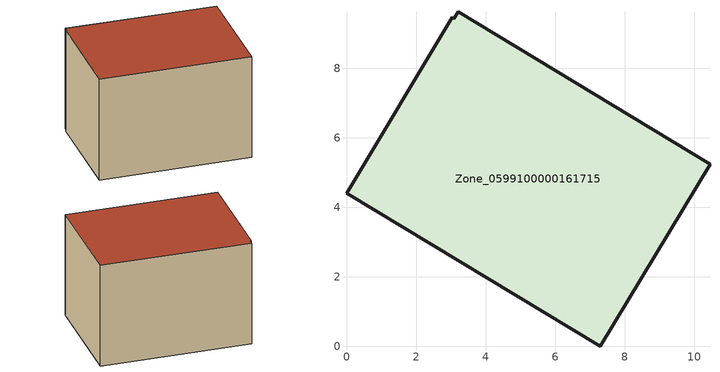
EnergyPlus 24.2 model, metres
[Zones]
Zone_0599100000161715
 floor ground (C_G): 3.21,9.63 10.45,5.24 7.29,0 0,4.41 3.04,9.46 3.09,9.43 z0
 wall outside (C_F): 7.29,0 10.45,5.24 3.21,9.63 3.09,9.43 3.04,9.46 0,4.41 7.29,0 z0:6.07
 roof outside (C_R): 10.45,5.24 3.21,9.63 3.09,9.43 3.04,9.46 0,4.41 7.29,0 z6.07
[BUILDING]
Pand.0599100000161715: North Axis=0; Terrain=City; Loads Convergence Tolerance Value=0.04; Temperature Convergence Tolerance Value=0.4; Solar Distribution=FullExterior; Maximum Number of Warmup Days=25; Minimum Number of Warmup Days=1
[Site:Location]
Rotterdam.The.Hague.AP_ZH_NLD Design_Conditions: Latitude=51.96; Longitude=4.45; Time Zone=1; Elevation=-4.5
[SITE:GROUNDTEMPERATURE:BUILDINGSURFACE]
18, 18, 18, 18, 18, 18, 18, 18, 18, 18, 18, 18
[MATERIAL] Thermal Absorptance=0.9; Solar Absorptance=0.7; Visible Absorptance=0.7
Name | Roughness | Thickness | Conductivity | Density | Specific Heat
G.TI.1946-1964 | MediumSmooth | 0.15 | 1 | 540 | 1210
F.TI.1946-1964 | Rough | 0.3 | 0.857143 | 1920 | 840
R.TI.1946-1964 | MediumRough | 0.2 | 0.277778 | 1500 | 1000
[CONSTRUCTION]
C_G: G.TI.1946-1964
C_F: F.TI.1946-1964
C_R: R.TI.1946-1964
[ZONE]
Zone_0599100000161715: Type=1; Multiplier=1; Ceiling Height=Autocalculate; Volume=Autocalculate; Floor Area=autocalculate; Part of Total Floor Area=Yes
[ZONEINFILTRATION:DESIGNFLOWRATE]
Infil_Zone_0599100000161715: Zone or ZoneList or Space or SpaceList=Zone_0599100000161715; Schedule=AlwaysOn; Design Flow Rate Calculation Method=Flow/Area; Flow Rate per Floor Area=0.003; Constant Term Coefficient=1; Temperature Term Coefficient=0; Velocity Term Coefficient=0; Velocity Squared Term Coefficient=0
[HVACTEMPLATE:ZONE:IDEALLOADSAIRSYSTEM]
Zone_0599100000161715: Maximum Heating Supply Air Temperature=50; Minimum Cooling Supply Air Temperature=13; Maximum Heating Supply Air Humidity Ratio=0.0156; Minimum Cooling Supply Air Humidity Ratio=0.0077; Heating Limit=NoLimit; Cooling Limit=NoLimit; Dehumidification Control Type=ConstantSensibleHeatRatio; Cooling Sensible Heat Ratio=0.7; Dehumidification Setpoint=60; Humidification Control Type=None; Humidification Setpoint=30; Outdoor Air Method=None; Outdoor Air Flow Rate per Person=0.00944; Outdoor Air Flow Rate per Zone Floor Area=0; Outdoor Air Flow Rate per Zone=0; Demand Controlled Ventilation Type=None; Outdoor Air Economizer Type=NoEconomizer; Heat Recovery Type=None; Sensible Heat Recovery Effectiveness=0.7; Latent Heat Recovery Effectiveness=0.65
[ZONECONTROL:THERMOSTAT]
ThermostatControl_Zone_0599100000161715: Zone or ZoneList=Zone_0599100000161715; Control Type Schedule=DualSetpointControlType; Control 1=Thermostat_Zone_0599100000161715; Temperature Difference Between Cutout And Setpoint=0
[THERMOSTATSETPOINT:DUALSETPOINT]
Thermostat_Zone_0599100000161715: Heating Setpoint Temperature Schedule=HeatingSetpoint_Zone_0599100000161715; Cooling Setpoint Temperature Schedule=CoolingSetpoint_Zone_0599100000161715
[SCHEDULE:COMPACT]
HeatingSetpoint_Zone_0599100000161715: Through: 12/31, For: AllDays, Until: 24:00, 21
CoolingSetpoint_Zone_0599100000161715: Through: 12/31, For: AllDays, Until: 24:00, 24
DualSetpointControlType: Through: 12/31, For: AllDays, Until: 24:00, 4
AlwaysOn: Through: 12/31, For: AllDays, Until: 24:00, 1
